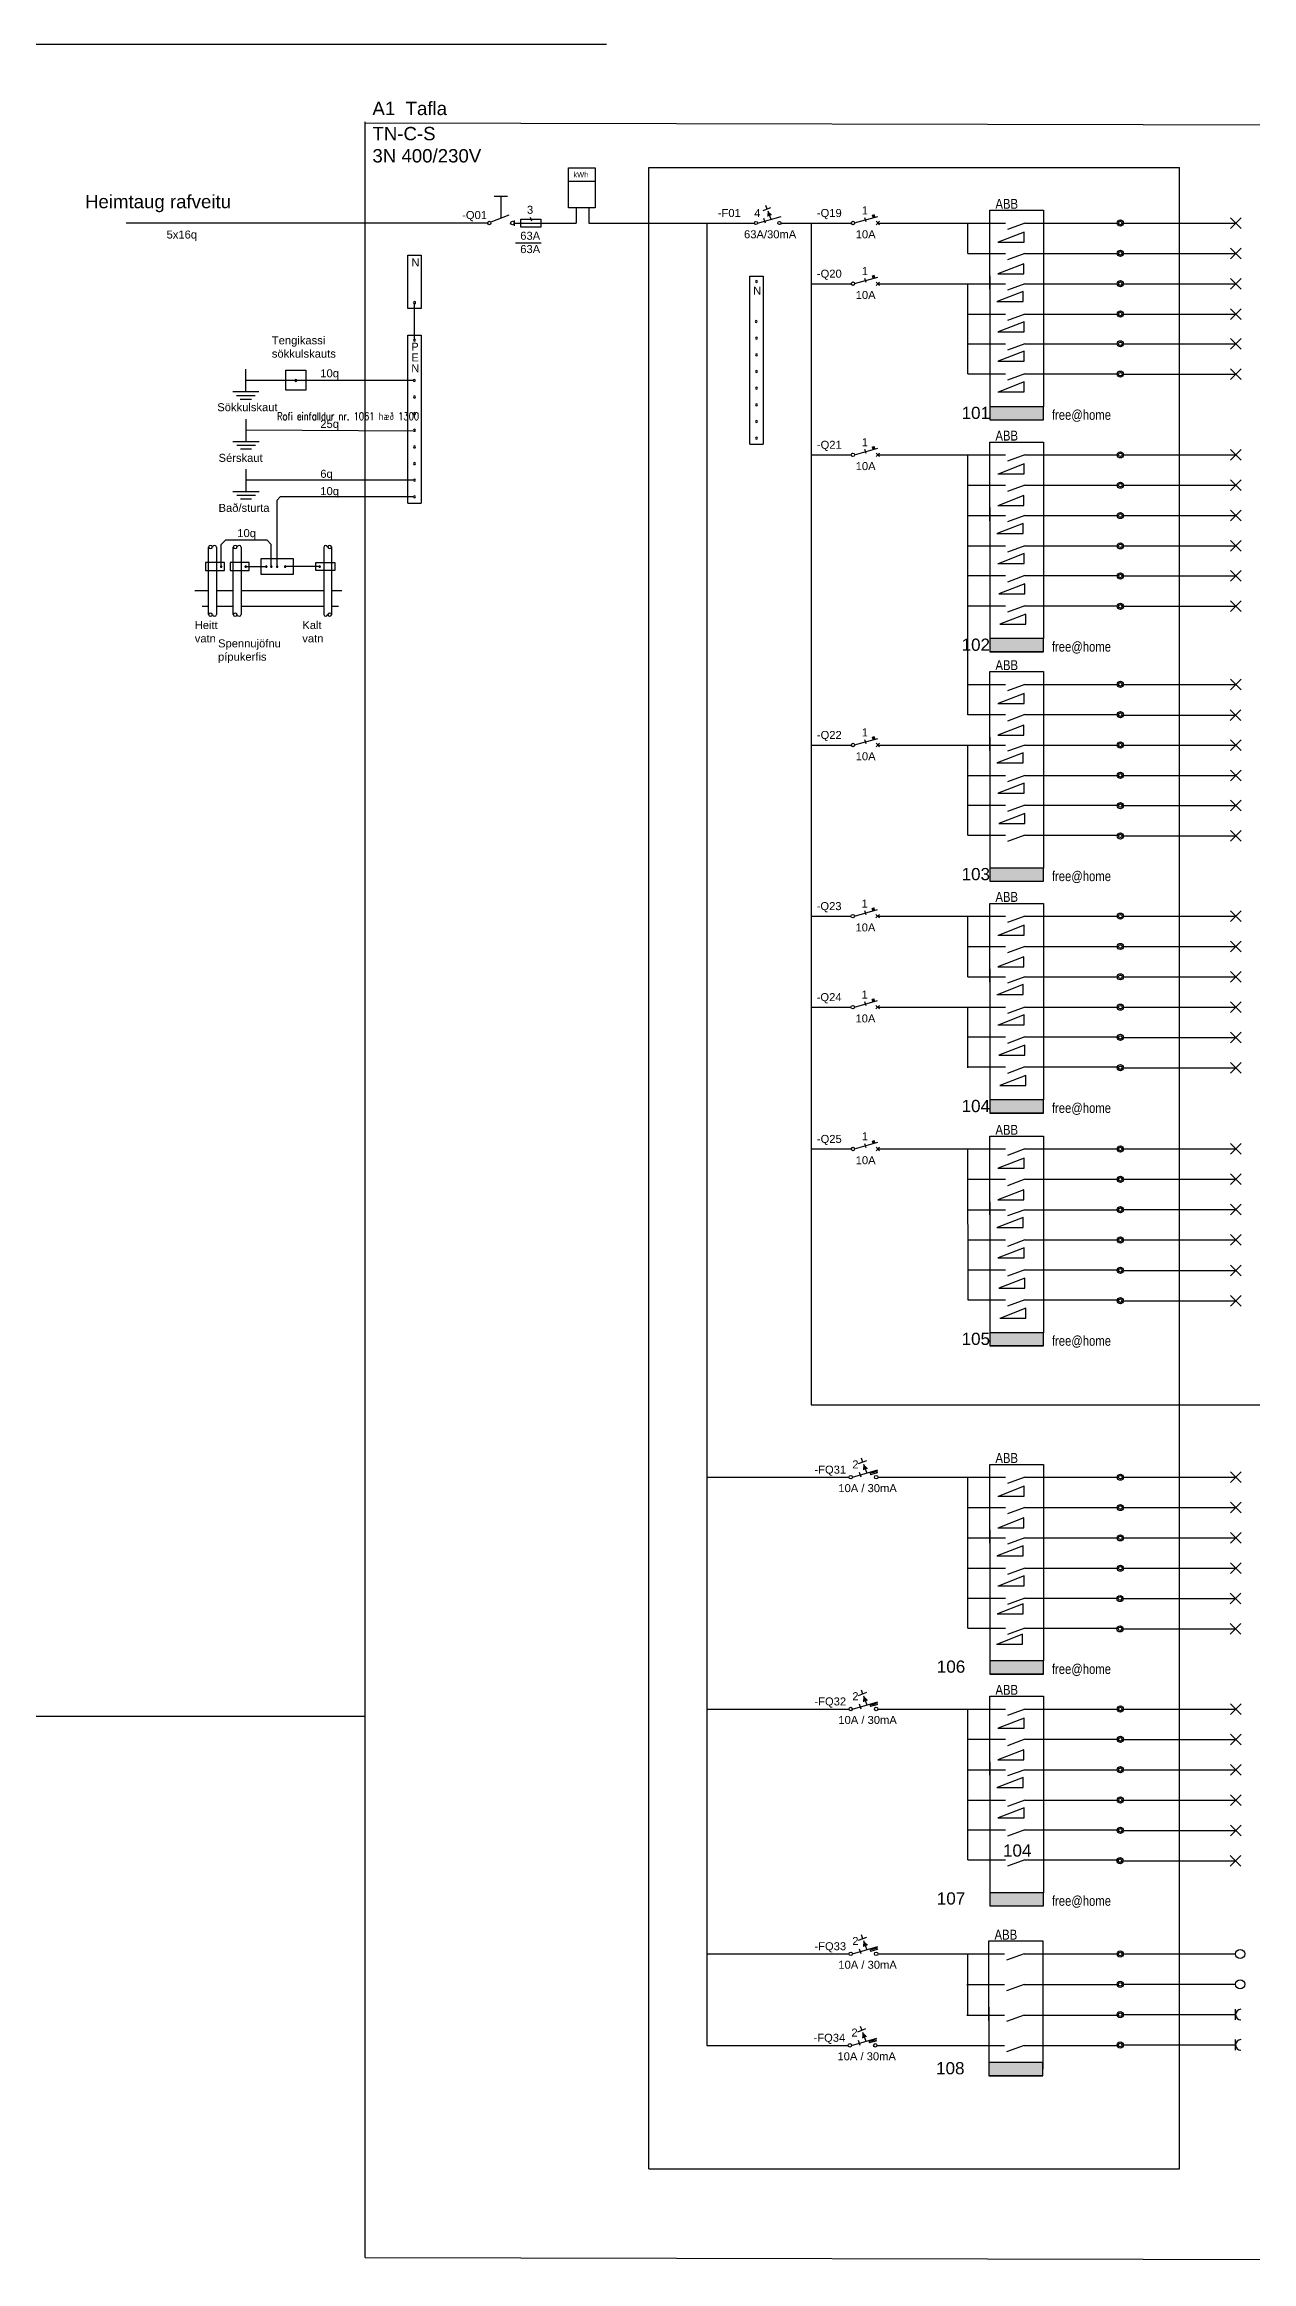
# Model space of a CAD drawing. Header units: millimetres. Extents: x -242231 to 419123, y -2399 to 525285.
# Drawn here: x -13365 to 6424, y 21468 to 57834 of the extents above; entities that cross this region are included whole.
import ezdxf

# ---------------------------------------------------------------- set-up
doc = ezdxf.new("R2010")
doc.units = ezdxf.units.MM
for name, color, linetype in [('R-EIB-te25', 253, 'Continuous'), ('R-KLEMMur', 7, 'Continuous'), ('R-TAKN-LAGSPENNA', 7, 'Continuous')]:
    doc.layers.add(name, color=color, linetype=linetype)
doc.layers.add('R-lagnir', color=7, linetype='Continuous', lineweight=25)
doc.styles.add('Arial', font='arial.ttf')
doc.styles.add('Greinamerkingar', font='ARIALN.TTF')
doc.styles.get("Standard").update_dxf_attribs({"font": 'arial.ttf'})
doc.styles.add('T25-50', font='simplex.shx', dxfattribs={"width": 0.8, "height": 125})

# ---------------------------------------------------------------- blocks, each defined once
blk = doc.blocks.new('4 x acto 16A')
at = {"layer": 'R-KLEMMur'}
blk.add_hatch(color=256, dxfattribs=at).paths.add_polyline_path([(177, -1599), (613, -1599), (613, -1492), (177, -1492)])
for p, q in [((0, 0), (304, 0)), ((0, -246), (304, -246)), ((0, -493), (304, -493)), ((0, -739), (304, -739)), ((0, -981), (304, -981)), ((0, -1225), (304, -1225))]:
    blk.add_line(p, q)
for p, q in [((177, -536), (177, 104)), ((177, 104), (613, 104)), ((461, 0), (321, -52)), ((461, 0), (1223, 0)), ((613, 104), (613, -1492)), ((461, -246), (321, -298)), ((461, -246), (1223, -246)), ((177, -428), (177, -1494)), ((461, -493), (321, -544)), ((461, -493), (1223, -493)), ((461, -739), (321, -791)), ((461, -739), (1223, -739)), ((461, -981), (321, -1033)), ((461, -981), (1223, -981)), ((461, -1225), (321, -1277)), ((461, -1225), (1223, -1225)), ((613, -1600), (177, -1600))]:
    blk.add_line(p, q, dxfattribs=at)
blk.add_lwpolyline([(177, -1599), (613, -1599), (613, -1492), (177, -1492)], close=True, dxfattribs=at)
at = {"layer": 'R-KLEMMur', "color": 1, "style": 'Greinamerkingar'}
for s, p in [('ABB', (223, 116)), ('free@home', (681, -1598))]:
    blk.add_text(s, height=80, dxfattribs=at).set_placement(p)
blk = doc.blocks.new('ABB - Free@home 4ch switch')
at = {"layer": 'R-KLEMMur'}
blk.add_hatch(color=256, dxfattribs=at).paths.add_polyline_path([(46133, 40420), (46569, 40420), (46569, 40527), (46133, 40527)])
for p, q in [((45955, 41404), (46259, 41404)), ((45955, 41158), (46259, 41158)), ((45955, 40911), (46259, 40911)), ((45955, 40665), (46259, 40665))]:
    blk.add_line(p, q)
for p, q in [((46133, 40868), (46133, 41509)), ((46133, 41509), (46569, 41509)), ((46417, 41404), (46276, 41353)), ((46417, 41404), (47178, 41404)), ((46569, 41509), (46569, 40474)), ((46417, 41158), (46276, 41106)), ((46417, 41158), (47178, 41158)), ((46133, 40976), (46133, 40474)), ((46417, 40911), (46276, 40860)), ((46417, 40911), (47178, 40911)), ((46417, 40665), (46276, 40613)), ((46417, 40665), (47178, 40665)), ((46569, 40419), (46133, 40419))]:
    blk.add_line(p, q, dxfattribs=at)
blk.add_lwpolyline([(46133, 40420), (46569, 40420), (46569, 40527), (46133, 40527)], close=True, dxfattribs=at)
at = {"layer": 'R-KLEMMur', "color": 1, "style": 'Greinamerkingar'}
blk.add_text('ABB', height=80, dxfattribs=at).set_placement((46178, 41520))

msp = doc.modelspace()

# ---------------------------------------------------------------- linework, layer by layer
at = {"color": 7, "linetype": 'Continuous', "lineweight": 25, "ltscale": 0.4}
for p, q in [((-8108.752, 21534.047), (-8108.752, 56562.969)), ((-8108.752, 56546.918), (23946.061, 56480.419)), ((-3457.8, 22988.731), (-3457.8, 55813.076)), ((5239.165, 22988.731), (5239.165, 55813.076)), ((-8108.752, 21534.047), (23946.061, 21467.549))]:
    msp.add_line(p, q, dxfattribs=at)
at = {"color": 7, "linetype": 'Continuous', "lineweight": 25}
for p, q in [((-4771.79, 55808.701), (-4334.39, 55808.701)), ((-4771.79, 55152.601), (-4771.79, 55808.701)), ((-4334.39, 55808.701), (-4334.39, 55152.601)), ((-3457.8, 55813.076), (5239.165, 55813.076)), ((-5772.77, 55340.541), (-5991.47, 55340.541)), ((-5882.12, 55340.541), (-5882.12, 54982.57)), ((-4771.79, 55590.001), (-4334.39, 55590.001)), ((-5751.676, 55034.747), (-6047.888, 54916.263)), ((-5663.42, 54946.881), (-5663.42, 54859.401)), ((-5554.07, 54837.531), (-5554.07, 54968.751)), ((-5554.07, 54968.751), (-5226.02, 54968.751)), ((-5402.116, 54998.929), (-5377.974, 54938.573)), ((-5226.02, 54968.751), (-5226.02, 54837.531)), ((-4334.39, 55152.601), (-4771.79, 55152.601)), ((-4647.85, 55152.601), (-4647.85, 54900.041)), ((-4442.536, 55152.601), (-4442.536, 54900.041)), ((-1674.142, 54903.141), (-1289.23, 55012.491)), ((-1581.336, 55110.634), (-1458.476, 55156.723)), ((-1542.278, 54901.158), (-1570.01, 54975.083)), ((-1542.951, 55195.108), (-1519.906, 55133.678)), ((-1508.384, 55102.963), (-1456.607, 54964.941)), ((-83.036, 54904.376), (297.529, 55012.491)), ((108.294, 54923.233), (86.424, 54988.843)), ((325.621, 54931.236), (269.437, 54875.052)), ((325.621, 54875.047), (269.437, 54931.236)), ((6076.242, 54815.612), (6251.202, 54990.572)), ((6076.242, 54990.572), (6251.202, 54815.612)), ((-6911.788, 54900.041), (-12026.27, 54900.041)), ((-6100.648, 54900.041), (-6911.788, 54900.041)), ((-5663.42, 54903.141), (-5646.189, 54903.141)), ((-5646.189, 54903.141), (-4647.85, 54903.141)), ((-5644.42, 54576.779), (-5220.221, 54576.779)), ((-5226.02, 54837.531), (-5554.07, 54837.531)), ((-4442.536, 54903.141), (-2503.569, 54903.141)), ((-2503.569, 54903.141), (-1726.63, 54903.141)), ((-1289.23, 54903.141), (-139.871, 54903.141)), ((297.528, 54903.143), (1774.286, 54903.143)), ((1774.173, 54402.082), (1774.173, 54903.094)), ((4300.53, 54903.094), (6163.72, 54903.094)), ((-7407.283, 54378.803), (-7188.583, 54378.803)), ((-7407.283, 53504.003), (-7407.283, 54378.803)), ((-7188.583, 54378.803), (-7188.583, 53504.003)), ((4300.53, 54405.543), (6163.72, 54405.543)), ((6076.242, 54318.06), (6251.202, 54493.02)), ((6076.242, 54493.02), (6251.202, 54318.06)), ((-1802.357, 54032.053), (-1583.657, 54032.053)), ((-1802.357, 51274.513), (-1802.357, 54032.053)), ((-1583.657, 54032.053), (-1583.657, 51274.513)), ((-796.085, 53907.99), (-139.985, 53907.99)), ((-83.149, 53909.225), (297.415, 54017.34)), ((108.181, 53928.082), (86.311, 53993.692)), ((325.507, 53936.084), (269.323, 53879.9)), ((325.507, 53879.896), (269.323, 53936.084)), ((297.414, 53907.991), (1774.173, 53907.991)), ((1774.173, 52428.847), (1774.173, 53907.991)), ((4300.53, 53907.991), (6163.72, 53907.991)), ((6076.242, 53820.509), (6251.202, 53995.469)), ((6076.242, 53995.469), (6251.202, 53820.509)), ((-7188.583, 53504.003), (-7407.283, 53504.003)), ((6076.242, 53322.957), (6251.202, 53497.917)), ((6076.242, 53497.917), (6251.202, 53322.957)), ((4300.53, 53410.439), (6163.72, 53410.439)), ((-7407.283, 53066.603), (-7188.583, 53066.603)), ((-7407.283, 50309.063), (-7407.283, 53066.603)), ((-7188.583, 53066.603), (-7188.583, 50309.063)), ((4300.53, 52922.876), (6163.72, 52922.876)), ((6076.242, 52835.394), (6251.202, 53010.354)), ((6076.242, 53010.354), (6251.202, 52835.394)), ((-10061.938, 52138.407), (-10061.938, 52505.008)), ((-9407.357, 52487.578), (-9079.307, 52487.578)), ((-9407.357, 52159.528), (-9407.357, 52487.578)), ((-9079.307, 52487.578), (-9079.307, 52159.528)), ((4300.53, 52425.324), (6163.72, 52425.324)), ((6076.242, 52337.842), (6251.202, 52512.802)), ((6076.242, 52512.802), (6251.202, 52337.842)), ((-10276.264, 52138.407), (-9847.612, 52138.407)), ((-10215.028, 52077.171), (-9908.848, 52077.171)), ((-10153.792, 52015.935), (-9970.084, 52015.935)), ((-7316.923, 52321.707), (-10061.938, 52321.707)), ((-9079.307, 52159.528), (-9407.357, 52159.528)), ((-10059.351, 51320.579), (-10059.351, 51687.179)), ((-10273.677, 51320.579), (-9845.025, 51320.579)), ((-7298.031, 51487.477), (-10059.351, 51503.879)), ((-10212.441, 51259.343), (-9906.261, 51259.343)), ((-10151.205, 51198.107), (-9967.497, 51198.107)), ((-1802.357, 51274.513), (-1583.657, 51274.513)), ((-796.085, 51101.205), (-139.985, 51101.205)), ((-83.149, 51102.44), (297.415, 51210.555)), ((108.181, 51121.297), (86.311, 51186.907)), ((325.507, 51129.299), (269.323, 51073.115)), ((325.507, 51073.111), (269.323, 51129.299)), ((297.414, 51101.206), (1774.173, 51101.206)), ((1774.173, 46839.678), (1774.173, 51101.206)), ((4300.53, 51101.206), (6163.72, 51101.206)), ((6076.242, 51013.724), (6251.202, 51188.684)), ((6076.242, 51188.684), (6251.202, 51013.724)), ((-10059.351, 50500.645), (-10059.351, 50867.245)), ((-7314.336, 50683.945), (-10059.351, 50683.945)), ((4300.53, 50603.655), (6163.72, 50603.655)), ((6076.242, 50516.172), (6251.202, 50691.132)), ((6076.242, 50691.132), (6251.202, 50516.172)), ((-10273.677, 50500.645), (-9845.025, 50500.645)), ((-10212.441, 50439.409), (-9906.261, 50439.409)), ((-10151.205, 50378.173), (-9967.497, 50378.173)), ((-9549.137, 50360.634), (-9499.137, 50410.634)), ((-9549.137, 49268.698), (-9549.137, 50360.634)), ((-7314.336, 50410.634), (-9499.137, 50410.634)), ((-7407.283, 50309.063), (-7188.583, 50309.063)), ((6076.242, 50018.621), (6251.202, 50193.581)), ((6076.242, 50193.581), (6251.202, 50018.621)), ((4300.53, 50106.103), (6163.72, 50106.103)), ((-10673.624, 48481.378), (-10673.624, 49588.546)), ((-10542.404, 49588.546), (-10542.404, 48481.378)), ((-10466.729, 49631.967), (-10391.327, 49706.584)), ((-10466.729, 49268.698), (-10466.729, 49631.967)), ((-10391.327, 49706.584), (-9719.212, 49706.584)), ((-10270.685, 48481.378), (-10270.685, 49588.546)), ((-10139.465, 49588.546), (-10139.465, 48481.378)), ((-9644.594, 49631.182), (-9719.212, 49706.584)), ((-9644.594, 49268.698), (-9644.594, 49631.182)), ((-8786.421, 49588.546), (-8786.421, 48481.378)), ((-8655.201, 48481.378), (-8655.201, 49588.546)), ((4300.53, 49608.552), (6163.72, 49608.552)), ((6076.242, 49521.069), (6251.202, 49696.029)), ((6076.242, 49696.029), (6251.202, 49521.069)), ((-10411.184, 49334.308), (-10722.831, 49334.308)), ((-10722.831, 49334.308), (-10722.831, 49203.088)), ((-10722.831, 49203.088), (-10411.184, 49203.088)), ((-10411.184, 49203.088), (-10411.184, 49334.308)), ((-10008.245, 49334.308), (-10319.892, 49334.308)), ((-10319.892, 49334.308), (-10319.892, 49203.088)), ((-10319.892, 49203.088), (-10008.245, 49203.088)), ((-10065.783, 49268.698), (-9727.571, 49268.698)), ((-10008.245, 49203.088), (-10008.245, 49334.308)), ((-9811.577, 49399.918), (-9286.697, 49399.918)), ((-9811.577, 49137.478), (-9811.577, 49399.918)), ((-9286.697, 49137.478), (-9811.577, 49137.478)), ((-8852.031, 49268.698), (-9417.917, 49268.698)), ((-9286.697, 49399.918), (-9286.697, 49137.478)), ((-8917.641, 49334.308), (-8605.993, 49334.308)), ((-8917.641, 49203.088), (-8917.641, 49334.308)), ((-8605.993, 49203.088), (-8917.641, 49203.088)), ((-8605.993, 49334.308), (-8605.993, 49203.088)), ((4300.53, 49114.751), (6163.72, 49114.751)), ((6076.242, 49027.269), (6251.202, 49202.229)), ((6076.242, 49202.229), (6251.202, 49027.269)), ((-10898.84, 48875.038), (-10673.624, 48875.038)), ((-10542.404, 48875.038), (-10270.685, 48875.038)), ((-10139.465, 48875.038), (-8786.421, 48875.038)), ((-8655.201, 48875.038), (-8487.98, 48875.038)), ((-10673.624, 48612.598), (-10775.592, 48612.598)), ((-10270.685, 48612.598), (-10542.404, 48612.598)), ((-8786.421, 48612.598), (-10139.465, 48612.598)), ((-8542.247, 48612.598), (-8655.201, 48612.598)), ((4300.53, 48617.199), (6163.72, 48617.199)), ((6076.242, 48529.717), (6251.202, 48704.677)), ((6076.242, 48704.677), (6251.202, 48529.717)), ((4300.53, 47337.23), (6163.72, 47337.23)), ((6076.242, 47249.748), (6251.202, 47424.708)), ((6076.242, 47424.708), (6251.202, 47249.748)), ((6073.497, 46746.855), (6248.457, 46921.815)), ((6073.497, 46921.815), (6248.457, 46746.855)), ((4297.785, 46834.337), (6160.975, 46834.337)), ((-796.085, 46342.126), (-139.985, 46342.126)), ((-83.149, 46343.361), (297.415, 46451.476)), ((108.181, 46362.217), (86.311, 46427.827)), ((325.507, 46370.22), (269.323, 46314.036)), ((325.507, 46314.032), (269.323, 46370.22)), ((297.414, 46342.127), (1774.173, 46342.127)), ((1774.173, 44862.983), (1774.173, 46342.127)), ((4300.53, 46342.127), (6163.72, 46342.127)), ((6076.242, 46254.645), (6251.202, 46429.605)), ((6076.242, 46429.605), (6251.202, 46254.645)), ((4300.53, 45844.575), (6163.72, 45844.575)), ((6076.242, 45757.093), (6251.202, 45932.053)), ((6076.242, 45932.053), (6251.202, 45757.093)), ((4300.53, 45348.626), (6163.72, 45348.626)), ((6076.242, 45261.144), (6251.202, 45436.104)), ((6076.242, 45436.104), (6251.202, 45261.144)), ((4300.53, 44851.074), (6163.72, 44851.074)), ((6076.242, 44763.592), (6251.202, 44938.552)), ((6076.242, 44938.552), (6251.202, 44763.592)), ((-86.359, 43535.956), (294.205, 43644.071)), ((-799.295, 43534.721), (-143.195, 43534.721)), ((104.971, 43554.812), (83.101, 43620.422)), ((322.297, 43562.815), (266.113, 43506.631)), ((322.297, 43506.627), (266.113, 43562.815)), ((294.204, 43534.722), (1770.963, 43534.722)), ((1774.173, 42540.239), (1770.963, 43534.722)), ((4300.53, 43535.342), (6163.72, 43535.342)), ((6076.242, 43447.86), (6251.202, 43622.82)), ((6076.242, 43622.82), (6251.202, 43447.86)), ((4300.53, 43037.79), (6163.72, 43037.79)), ((6076.242, 42950.308), (6251.202, 43125.268)), ((6076.242, 43125.268), (6251.202, 42950.308)), ((6076.242, 42452.757), (6251.202, 42627.717)), ((6076.242, 42627.717), (6251.202, 42452.757)), ((4300.53, 42540.239), (6163.72, 42540.239)), ((-799.295, 42042.066), (-143.195, 42042.066)), ((-86.359, 42043.301), (294.205, 42151.416)), ((104.971, 42062.158), (83.101, 42127.768)), ((322.297, 42070.16), (266.113, 42013.976)), ((322.297, 42013.972), (266.113, 42070.16)), ((294.204, 42042.067), (1770.963, 42042.067)), ((1774.173, 41047.584), (1770.963, 42042.067)), ((4300.53, 42042.687), (6163.72, 42042.687)), ((6076.242, 41955.205), (6251.202, 42130.165)), ((6076.242, 42130.165), (6251.202, 41955.205)), ((4300.53, 41546.593), (6163.72, 41546.593)), ((6076.242, 41459.11), (6251.202, 41634.07)), ((6076.242, 41634.07), (6251.202, 41459.11)), ((6076.242, 40961.559), (6251.202, 41136.519)), ((6076.242, 41136.519), (6251.202, 40961.559)), ((4300.53, 41049.041), (6163.72, 41049.041)), ((-796.085, 39716.688), (-139.985, 39716.688)), ((-83.149, 39717.923), (297.415, 39826.038)), ((108.181, 39736.78), (86.311, 39802.39)), ((325.507, 39744.783), (269.323, 39688.599)), ((325.507, 39688.594), (269.323, 39744.783)), ((297.414, 39716.69), (1774.173, 39716.69)), ((1777.383, 37242.443), (1774.173, 39716.69)), ((4300.53, 39716.69), (6163.72, 39716.69)), ((6076.242, 39629.207), (6251.202, 39804.167)), ((6076.242, 39804.167), (6251.202, 39629.207)), ((6076.242, 39131.656), (6251.202, 39306.616)), ((6076.242, 39306.616), (6251.202, 39131.656)), ((4300.53, 39219.138), (6163.72, 39219.138)), ((4300.53, 38721.586), (6163.72, 38721.586)), ((6076.242, 38634.104), (6251.202, 38809.064)), ((6076.242, 38809.064), (6251.202, 38634.104)), ((4300.53, 38224.035), (6163.72, 38224.035)), ((6076.242, 38136.552), (6251.202, 38311.512)), ((6076.242, 38311.512), (6251.202, 38136.552)), ((4300.53, 37725.952), (6163.72, 37725.952)), ((6076.242, 37638.469), (6251.202, 37813.429)), ((6076.242, 37813.429), (6251.202, 37638.469)), ((4300.53, 37228.4), (6163.72, 37228.4)), ((6076.242, 37140.918), (6251.202, 37315.878)), ((6076.242, 37315.878), (6251.202, 37140.918)), ((-795.971, 35523.002), (13361.745, 35523.002)), ((297.527, 34333.459), (1774.286, 34333.459)), ((1774.173, 31859.164), (1774.173, 34333.411)), ((4300.53, 34333.411), (6163.72, 34333.411)), ((6076.242, 34245.928), (6251.202, 34420.888)), ((6076.242, 34420.888), (6251.202, 34245.928)), ((4300.53, 33835.859), (6163.72, 33835.859)), ((6076.242, 33748.377), (6251.202, 33923.337)), ((6076.242, 33923.337), (6251.202, 33748.377)), ((4300.53, 33338.308), (6163.72, 33338.308)), ((6076.242, 33250.825), (6251.202, 33425.785)), ((6076.242, 33425.785), (6251.202, 33250.825)), ((4300.53, 32840.756), (6163.72, 32840.756)), ((6076.242, 32753.274), (6251.202, 32928.234)), ((6076.242, 32928.234), (6251.202, 32753.274)), ((6071.08, 32255.722), (6246.04, 32430.682)), ((6071.08, 32430.682), (6246.04, 32255.722)), ((4295.367, 32343.204), (6158.558, 32343.204)), ((4295.367, 31845.653), (6158.558, 31845.653)), ((6071.08, 31758.17), (6246.04, 31933.13)), ((6071.08, 31933.13), (6246.04, 31758.17)), ((6076.242, 30444.04), (6251.202, 30619)), ((6076.242, 30619), (6251.202, 30444.04)), ((297.527, 30531.571), (1774.286, 30531.571)), ((1774.173, 28057.276), (1774.173, 30531.523)), ((4300.53, 30531.523), (6163.72, 30531.523)), ((4300.53, 30033.971), (6163.72, 30033.971)), ((6076.242, 29946.489), (6251.202, 30121.449)), ((6076.242, 30121.449), (6251.202, 29946.489)), ((4300.53, 29536.42), (6163.72, 29536.42)), ((6076.242, 29448.937), (6251.202, 29623.897)), ((6076.242, 29623.897), (6251.202, 29448.937)), ((6076.242, 28951.386), (6251.202, 29126.346)), ((6076.242, 29126.346), (6251.202, 28951.386)), ((4300.53, 29038.868), (6163.72, 29038.868)), ((4300.53, 28541.316), (6163.72, 28541.316)), ((6076.242, 28453.834), (6251.202, 28628.794)), ((6076.242, 28628.794), (6251.202, 28453.834)), ((4295.367, 28043.765), (6158.558, 28043.765)), ((6071.08, 27956.282), (6246.04, 28131.242)), ((6071.08, 28131.242), (6246.04, 27956.282)), ((293.474, 26513.943), (1770.233, 26513.943)), ((1771.632, 25512.994), (1771.632, 26513.943)), ((4297.988, 26513.943), (6161.179, 26513.943)), ((4297.988, 26016.391), (6161.179, 26016.391)), ((4297.988, 25518.84), (6161.179, 25518.84)), ((278.967, 25012.52), (1755.726, 25012.52)), ((4297.988, 25021.288), (6161.179, 25021.288)), ((-3457.8, 22988.731), (5239.165, 22988.731))]:
    msp.add_line(p, q, dxfattribs=at)
for p, q in [((2265.212, 54589.979), (2693.117, 54589.979)), ((2693.117, 54754.005), (2267.577, 54588.358)), ((2693.117, 54589.979), (2693.117, 54754.005)), ((2689.381, 54235.159), (2263.841, 54069.512)), ((2689.381, 54071.133), (2689.381, 54235.159)), ((2261.476, 54071.133), (2689.381, 54071.133)), ((2250.266, 53615.743), (2678.17, 53615.743)), ((2678.17, 53779.77), (2252.63, 53614.122)), ((2678.17, 53615.743), (2678.17, 53779.77)), ((2265.212, 53119.294), (2693.117, 53119.294)), ((2693.117, 53283.32), (2267.577, 53117.673)), ((2693.117, 53119.294), (2693.117, 53283.32)), ((2693.117, 52804.04), (2267.577, 52638.393)), ((2693.117, 52640.014), (2693.117, 52804.04)), ((2265.212, 52640.014), (2693.117, 52640.014)), ((2265.212, 52132.95), (2693.117, 52132.95)), ((2693.117, 52296.976), (2267.577, 52131.329)), ((2693.117, 52132.95), (2693.117, 52296.976)), ((2693.117, 50952.117), (2267.577, 50786.47)), ((2693.117, 50788.091), (2693.117, 50952.117)), ((2265.212, 50788.091), (2693.117, 50788.091)), ((2261.476, 50269.245), (2689.381, 50269.245)), ((2689.381, 50433.271), (2263.841, 50267.624)), ((2689.381, 50269.245), (2689.381, 50433.271)), ((2678.17, 49977.882), (2252.63, 49812.234)), ((2678.17, 49813.855), (2678.17, 49977.882)), ((2250.266, 49813.855), (2678.17, 49813.855)), ((2693.117, 49481.432), (2267.577, 49315.785)), ((2693.117, 49317.406), (2693.117, 49481.432)), ((2265.212, 49317.406), (2693.117, 49317.406)), ((2280.159, 48820.956), (2708.063, 48820.956)), ((2708.063, 48984.983), (2282.523, 48819.335)), ((2708.063, 48820.956), (2708.063, 48984.983)), ((2723.009, 48488.533), (2297.47, 48322.886)), ((2723.009, 48324.507), (2723.009, 48488.533)), ((2295.105, 48324.507), (2723.009, 48324.507)), ((2265.212, 47024.114), (2693.117, 47024.114)), ((2693.117, 47188.141), (2267.577, 47022.494)), ((2693.117, 47024.114), (2693.117, 47188.141)), ((2689.381, 46669.295), (2263.841, 46503.648)), ((2689.381, 46505.269), (2689.381, 46669.295)), ((2678.17, 46213.905), (2252.63, 46048.258)), ((2261.476, 46505.269), (2689.381, 46505.269)), ((2678.17, 46049.879), (2678.17, 46213.905)), ((2250.266, 46049.879), (2678.17, 46049.879)), ((2265.212, 45553.43), (2693.117, 45553.43)), ((2693.117, 45717.456), (2267.577, 45551.809)), ((2693.117, 45553.43), (2693.117, 45717.456)), ((2708.063, 45221.006), (2282.523, 45055.359)), ((2708.063, 45056.98), (2708.063, 45221.006)), ((2280.159, 45056.98), (2708.063, 45056.98)), ((2693.117, 43386.253), (2267.577, 43220.606)), ((2693.117, 43222.226), (2693.117, 43386.253)), ((2265.212, 43222.226), (2693.117, 43222.226)), ((2261.476, 42703.381), (2689.381, 42703.381)), ((2689.381, 42867.407), (2263.841, 42701.76)), ((2689.381, 42703.381), (2689.381, 42867.407)), ((2250.266, 42247.991), (2678.17, 42247.991)), ((2678.17, 42412.017), (2252.63, 42246.37)), ((2678.17, 42247.991), (2678.17, 42412.017)), ((2693.117, 41915.568), (2267.577, 41749.921)), ((2693.117, 41751.542), (2693.117, 41915.568)), ((2265.212, 41751.542), (2693.117, 41751.542)), ((2280.159, 41255.092), (2708.063, 41255.092)), ((2708.063, 41419.119), (2282.523, 41253.471)), ((2708.063, 41255.092), (2708.063, 41419.119)), ((2295.105, 40758.643), (2723.009, 40758.643)), ((2723.009, 40922.669), (2297.47, 40757.022)), ((2723.009, 40758.643), (2723.009, 40922.669)), ((2265.212, 39403.574), (2693.117, 39403.574)), ((2693.117, 39567.6), (2267.577, 39401.953)), ((2693.117, 39403.574), (2693.117, 39567.6)), ((2689.381, 39048.755), (2263.841, 38883.107)), ((2689.381, 38884.728), (2689.381, 39048.755)), ((2678.17, 38593.365), (2252.63, 38427.718)), ((2261.476, 38884.728), (2689.381, 38884.728)), ((2678.17, 38429.339), (2678.17, 38593.365)), ((2250.266, 38429.339), (2678.17, 38429.339)), ((2265.212, 37932.889), (2693.117, 37932.889)), ((2693.117, 38096.915), (2267.577, 37931.268)), ((2693.117, 37932.889), (2693.117, 38096.915)), ((2708.063, 37600.466), (2282.523, 37434.819)), ((2708.063, 37436.44), (2708.063, 37600.466)), ((2280.159, 37436.44), (2708.063, 37436.44)), ((2723.009, 37104.017), (2297.47, 36938.369)), ((2723.009, 36939.99), (2723.009, 37104.017)), ((2295.105, 36939.99), (2723.009, 36939.99)), ((2265.212, 34020.295), (2693.117, 34020.295)), ((2693.117, 34184.322), (2267.577, 34018.674)), ((2693.117, 34020.295), (2693.117, 34184.322)), ((2261.476, 33501.449), (2689.381, 33501.449)), ((2689.381, 33665.476), (2263.841, 33499.828)), ((2689.381, 33501.449), (2689.381, 33665.476)), ((2678.17, 33210.086), (2252.63, 33044.439)), ((2678.17, 33046.06), (2678.17, 33210.086)), ((2250.266, 33046.06), (2678.17, 33046.06)), ((2265.212, 32549.61), (2693.117, 32549.61)), ((2693.117, 32713.637), (2267.577, 32547.989)), ((2693.117, 32549.61), (2693.117, 32713.637)), ((2254.001, 32094.221), (2681.906, 32094.221)), ((2681.906, 32258.247), (2256.366, 32092.6)), ((2681.906, 32094.221), (2681.906, 32258.247)), ((2670.695, 31757.149), (2245.155, 31591.502)), ((2670.695, 31593.123), (2670.695, 31757.149)), ((2242.791, 31593.123), (2670.695, 31593.123)), ((2265.212, 30218.407), (2693.117, 30218.407)), ((2693.117, 30382.434), (2267.577, 30216.786)), ((2693.117, 30218.407), (2693.117, 30382.434)), ((2689.381, 29863.588), (2263.841, 29697.94)), ((2689.381, 29699.561), (2689.381, 29863.588)), ((2261.476, 29699.561), (2689.381, 29699.561)), ((2250.266, 29244.172), (2678.17, 29244.172)), ((2678.17, 29408.198), (2252.63, 29242.551)), ((2678.17, 29244.172), (2678.17, 29408.198)), ((2265.212, 28747.722), (2693.117, 28747.722)), ((2693.117, 28911.749), (2267.577, 28746.101)), ((2693.117, 28747.722), (2693.117, 28911.749))]:
    msp.add_line(p, q)
at = {"linetype": 'Continuous'}
for p, q in [((-18.079, 34557.644), (114.665, 34607.441)), ((23.394, 34648.914), (48.293, 34582.543)), ((60.742, 34549.357), (116.684, 34400.23)), ((-2503.569, 34333.459), (-175.061, 34333.459)), ((-795.971, 34333.458), (-175.061, 34333.459)), ((-118.351, 34333.459), (297.527, 34451.606)), ((24.121, 34331.316), (-5.842, 34411.188)), ((-118.351, 30531.571), (297.527, 30649.718)), ((-18.079, 30755.756), (114.665, 30805.553)), ((24.121, 30529.428), (-5.842, 30609.3)), ((23.394, 30847.026), (48.293, 30780.655)), ((60.742, 30747.469), (116.684, 30598.342)), ((-2503.569, 30531.571), (-175.061, 30531.571)), ((-795.971, 30531.57), (-175.061, 30531.571)), ((-118.351, 26516.505), (297.527, 26634.652)), ((-18.079, 26740.69), (114.665, 26790.487)), ((24.121, 26514.362), (-5.842, 26594.235)), ((23.394, 26831.961), (48.293, 26765.589)), ((60.742, 26732.403), (116.684, 26583.277)), ((-2503.569, 26516.505), (-175.061, 26516.505)), ((-795.971, 26516.504), (-175.061, 26516.505)), ((6161.179, 25431.36), (6161.179, 25606.32)), ((-132.858, 25015.082), (283.02, 25133.229)), ((-32.586, 25239.267), (100.157, 25289.064)), ((8.887, 25330.537), (33.786, 25264.165)), ((46.235, 25230.979), (102.177, 25081.853)), ((6161.179, 24933.808), (6161.179, 25108.768)), ((-2503.569, 25015.082), (-189.569, 25015.082)), ((-810.479, 25015.081), (-189.569, 25015.082)), ((9.614, 25012.939), (-20.349, 25092.811))]:
    msp.add_line(p, q, dxfattribs=at)
at = {"linetype": 'Continuous', "ltscale": 800}
for p, q in [((165.425, 34414.077), (177.24, 34373.907)), ((284.677, 34404.429), (177.24, 34373.907)), ((263.446, 34420.161), (188.494, 34398.868)), ((272.863, 34444.599), (284.677, 34404.429)), ((165.425, 30612.189), (177.24, 30572.019)), ((284.677, 30602.541), (177.24, 30572.019)), ((263.446, 30618.273), (188.494, 30596.98)), ((272.863, 30642.711), (284.677, 30602.541)), ((165.425, 26597.124), (177.24, 26556.953)), ((284.677, 26587.475), (177.24, 26556.953)), ((263.446, 26603.207), (188.494, 26581.914)), ((272.863, 26627.645), (284.677, 26587.475)), ((150.918, 25095.7), (162.733, 25055.53)), ((248.938, 25101.783), (173.987, 25080.49)), ((258.355, 25126.222), (270.17, 25086.052)), ((270.17, 25086.052), (162.733, 25055.53))]:
    msp.add_line(p, q, dxfattribs=at)
at = {"color": 7, "linetype": 'Continuous', "lineweight": 25}
for centre, radius in [((-6072.728, 54903.141), 28.092), ((-5693.272, 54903.141), 29.853), ((-1700.386, 54903.141), 26.244), ((-1315.474, 54903.141), 26.244), ((-111.44, 54903.141), 28.431), ((4272.099, 54903.094), 50.556), ((4272.099, 54903.094), 28.431), ((4272.099, 54405.543), 50.556), ((4272.099, 54405.543), 28.431), ((-111.554, 53907.99), 28.431), ((4272.099, 53907.991), 50.556), ((4272.099, 53907.991), 28.431), ((4272.099, 53410.439), 50.556), ((4272.099, 53410.439), 28.431), ((4272.099, 52922.876), 50.556), ((4272.099, 52922.876), 28.431), ((4272.099, 52425.324), 50.556), ((4272.099, 52425.324), 28.431), ((-111.554, 51101.205), 28.431), ((4272.099, 51101.206), 50.556), ((4272.099, 51101.206), 28.431), ((4272.099, 50603.655), 50.556), ((4272.099, 50603.655), 28.431), ((4272.099, 50106.103), 50.556), ((4272.099, 50106.103), 28.431), ((4272.099, 49608.552), 50.556), ((4272.099, 49608.552), 28.431), ((4272.099, 49114.751), 50.556), ((4272.099, 49114.751), 28.431), ((4272.099, 48617.199), 50.556), ((4272.099, 48617.199), 28.431), ((4272.099, 47337.23), 50.556), ((4272.099, 47337.23), 28.431), ((4272.099, 46839.678), 50.556), ((4272.099, 46839.678), 28.431), ((-111.554, 46342.126), 28.431), ((4272.099, 46342.127), 50.556), ((4272.099, 46342.127), 28.431), ((4272.099, 45844.575), 50.556), ((4272.099, 45844.575), 28.431), ((4272.099, 45348.626), 50.556), ((4272.099, 45348.626), 28.431), ((4272.099, 44851.074), 50.556), ((4272.099, 44851.074), 28.431), ((-114.764, 43534.721), 28.431), ((4272.099, 43535.342), 50.556), ((4272.099, 43535.342), 28.431), ((4272.099, 43037.79), 50.556), ((4272.099, 43037.79), 28.431), ((4272.099, 42540.239), 50.556), ((4272.099, 42540.239), 28.431), ((-114.764, 42042.066), 28.431), ((4272.099, 42042.687), 50.556), ((4272.099, 42042.687), 28.431), ((4272.099, 41546.593), 50.556), ((4272.099, 41546.593), 28.431), ((4272.099, 41049.041), 50.556), ((4272.099, 41049.041), 28.431), ((-111.554, 39716.688), 28.431), ((4272.099, 39716.69), 50.556), ((4272.099, 39716.69), 28.431), ((4272.099, 39219.138), 50.556), ((4272.099, 39219.138), 28.431), ((4272.099, 38721.586), 50.556), ((4272.099, 38721.586), 28.431), ((4272.099, 38224.035), 50.556), ((4272.099, 38224.035), 28.431), ((4272.099, 37725.952), 50.556), ((4272.099, 37725.952), 28.431), ((4272.099, 37228.4), 50.556), ((4272.099, 37228.4), 28.431), ((4272.099, 34333.411), 50.556), ((4272.099, 34333.411), 28.431), ((4272.099, 33835.859), 50.556), ((4272.099, 33835.859), 28.431), ((4272.099, 33338.308), 50.556), ((4272.099, 33338.308), 28.431), ((4272.099, 32840.756), 50.556), ((4272.099, 32840.756), 28.431), ((4266.936, 32343.204), 50.556), ((4266.936, 32343.204), 28.431), ((4266.936, 31845.653), 50.556), ((4266.936, 31845.653), 28.431), ((4272.099, 30531.523), 50.556), ((4272.099, 30531.523), 28.431), ((4272.099, 30033.971), 50.556), ((4272.099, 30033.971), 28.431), ((4272.099, 29536.42), 50.556), ((4272.099, 29536.42), 28.431), ((4272.099, 29038.868), 50.556), ((4272.099, 29038.868), 28.431), ((4272.099, 28541.316), 50.556), ((4272.099, 28541.316), 28.431), ((4266.936, 28043.765), 50.556), ((4266.936, 28043.765), 28.431), ((4269.557, 26513.943), 50.556), ((4269.557, 26513.943), 28.431), ((4269.557, 26016.391), 50.556), ((4269.557, 26016.391), 28.431), ((4269.557, 25518.84), 50.556), ((4269.557, 25518.84), 28.431), ((4269.557, 25021.288), 50.556), ((4269.557, 25021.288), 28.431)]:
    msp.add_circle(centre, radius, dxfattribs=at)
at = {"linetype": 'Continuous'}
for centre in [(-146.706, 34333.459), (269.172, 34333.459), (-146.706, 30531.571), (269.172, 30531.571), (-146.706, 26516.505), (269.172, 26516.505), (-161.213, 25015.082), (254.665, 25015.082)]:
    msp.add_circle(centre, 28.355, dxfattribs=at)
at = {"color": 7, "linetype": 'Continuous', "lineweight": 25}
for centre, radius, start, end in [((-1693.394, 53945.733), 16.402, 0, 180), ((-1693.394, 53945.733), 16.402, 180, 0), ((-7295.219, 53597.435), 16.402, 0, 180), ((-7295.219, 53597.435), 16.402, 180, 0), ((-1695.594, 53287.157), 16.402, 0, 180), ((-1695.594, 53287.157), 16.402, 180, 0), ((-7298.32, 52980.283), 16.402, 0, 180), ((-7298.32, 52980.283), 16.402, 180, 0), ((-1693.007, 53016.079), 16.402, 0, 180), ((-1693.007, 53016.079), 16.402, 180, 0), ((-1693.007, 52742.64), 16.402, 0, 180), ((-1693.007, 52742.64), 16.402, 180, 0), ((-1693.007, 52469.329), 16.402, 0, 180), ((-1693.007, 52469.329), 16.402, 180, 0), ((-9243.016, 52321.707), 16.402, 0, 180), ((-9243.016, 52321.707), 16.402, 180, 0), ((-7300.52, 52321.707), 16.402, 0, 180), ((-7300.52, 52321.707), 16.402, 180, 0), ((-7297.933, 52050.629), 16.402, 0, 180), ((-7297.933, 52050.629), 16.402, 180, 0), ((-1693.007, 52196.018), 16.402, 0, 180), ((-1693.007, 52196.018), 16.402, 180, 0), ((-7297.933, 51777.19), 16.402, 0, 180), ((-7297.933, 51777.19), 16.402, 180, 0), ((-1693.007, 51922.706), 16.402, 0, 180), ((-1693.007, 51922.706), 16.402, 180, 0), ((-1693.007, 51649.395), 16.402, 0, 180), ((-1693.007, 51649.395), 16.402, 180, 0), ((-7297.933, 51503.879), 16.402, 0, 180), ((-7297.933, 51503.879), 16.402, 180, 0), ((-1693.007, 51376.083), 16.402, 0, 180), ((-1693.007, 51376.083), 16.402, 180, 0), ((-7297.933, 51230.568), 16.402, 0, 180), ((-7297.933, 51230.568), 16.402, 180, 0), ((-7297.933, 50957.256), 16.402, 0, 180), ((-7297.933, 50957.256), 16.402, 180, 0), ((-7297.933, 50683.945), 16.402, 0, 180), ((-7297.933, 50683.945), 16.402, 180, 0), ((-7297.933, 50410.634), 16.402, 0, 180), ((-7297.933, 50410.634), 16.402, 180, 0), ((-10640.819, 49579.148), 34.125, 15.9865694, 164.0134306), ((-10640.819, 49597.945), 34.125, 195.9865694, 344.0134306), ((-10575.209, 49579.148), 34.125, 15.9865694, 164.0134306), ((-10237.88, 49579.148), 34.125, 15.9865694, 164.0134306), ((-10237.88, 49597.945), 34.125, 195.9865694, 344.0134306), ((-10172.27, 49579.148), 34.125, 15.9865694, 164.0134306), ((-8753.616, 49579.148), 34.125, 15.9865694, 164.0134306), ((-8688.006, 49579.148), 34.125, 15.9865694, 164.0134306), ((-8688.006, 49597.945), 34.125, 195.9865694, 344.0134306), ((-10466.729, 49268.698), 12.302, 0, 180), ((-10466.729, 49268.698), 12.302, 180, 0), ((-10065.783, 49268.698), 12.302, 0, 180), ((-10065.783, 49268.698), 12.302, 180, 0), ((-9727.571, 49268.698), 12.302, 0, 180), ((-9727.571, 49268.698), 12.302, 180, 0), ((-9644.594, 49268.698), 12.302, 0, 180), ((-9644.594, 49268.698), 12.302, 180, 0), ((-9549.137, 49268.698), 12.302, 0, 180), ((-9549.137, 49268.698), 12.302, 180, 0), ((-9417.917, 49268.698), 12.302, 0, 180), ((-9417.917, 49268.698), 12.302, 180, 0), ((-8852.031, 49268.698), 12.302, 0, 180), ((-8852.031, 49268.698), 12.302, 180, 0), ((-10640.819, 48471.979), 34.125, 15.9865694, 164.0134306), ((-10640.819, 48490.776), 34.125, 195.9865694, 344.0134306), ((-10575.209, 48490.776), 34.125, 195.9865694, 344.0134306), ((-10237.88, 48471.979), 34.125, 15.9865694, 164.0134306), ((-10237.88, 48490.776), 34.125, 195.9865694, 344.0134306), ((-10172.27, 48490.776), 34.125, 195.9865694, 344.0134306), ((-8753.616, 48490.776), 34.125, 195.9865694, 344.0134306), ((-8688.006, 48471.979), 34.125, 15.9865694, 164.0134306), ((-8688.006, 48490.776), 34.125, 195.9865694, 344.0134306)]:
    msp.add_arc(centre, radius, start, end, dxfattribs=at)
at = {"linetype": 'Continuous'}
for centre in [(6248.659, 25518.84), (6248.659, 25021.288)]:
    msp.add_arc(centre, 87.48, 90, 270, dxfattribs=at)
at = {"color": 7, "linetype": 'Continuous', "lineweight": 25}
for points in [[(-1507.371, 55104.261), (-1516.138, 55006.628), (-1506.601, 55102.209), (-1437.002, 55036.315)], [(243.102, 55049.707), (195.164, 55035.199), (257.604, 55001.766), (209.667, 54987.263)], [(242.988, 54054.555), (195.051, 54040.048), (257.491, 54006.614), (209.554, 53992.111)], [(242.988, 51247.77), (195.051, 51233.263), (257.491, 51199.829), (209.554, 51185.326)], [(242.988, 46488.691), (195.051, 46474.184), (257.491, 46440.75), (209.554, 46426.247)], [(239.778, 43681.286), (191.841, 43666.779), (254.281, 43633.345), (206.344, 43618.842)], [(239.778, 42188.631), (191.841, 42174.124), (254.281, 42140.69), (206.344, 42126.187)], [(242.988, 39863.254), (195.051, 39848.746), (257.491, 39815.312), (209.554, 39800.81)]]:
    msp.add_solid(points, dxfattribs=at)
at = {"linetype": 'Continuous'}
for points in [[(61.837, 34550.758), (52.364, 34445.271), (62.669, 34548.541), (137.867, 34477.346)], [(61.837, 30748.87), (52.364, 30643.383), (62.669, 30746.653), (137.867, 30675.458)], [(61.837, 26733.805), (52.364, 26628.318), (62.669, 26731.588), (137.867, 26660.392)], [(47.33, 25232.381), (37.857, 25126.894), (48.161, 25230.164), (123.359, 25158.969)]]:
    msp.add_solid(points, dxfattribs=at)
at = {"layer": 'R-lagnir', "color": 7, "true_color": 0xffffff}
for p, q in [((-4152.075, 57833.968), (-129572.327, 57833.968)), ((-8108.752, 30408.531), (-129572.327, 30408.531))]:
    msp.add_line(p, q, dxfattribs=at)
at = {"layer": 'R-lagnir', "linetype": 'Continuous', "lineweight": 25}
for p, q in [((-2503.569, 54903.141), (-2503.569, 25015.082)), ((-795.971, 54903.141), (-795.971, 35523.002)), ((-7298.32, 52980.283), (-7295.219, 53581.033))]:
    msp.add_line(p, q, dxfattribs=at)
at = {"layer": 'R-TAKN-LAGSPENNA', "color": 7, "linetype": 'Continuous', "lineweight": 25}
for centre in [(6236.179, 26513.943), (6236.179, 26016.391)]:
    msp.add_circle(centre, 75, dxfattribs=at)

# ---------------------------------------------------------------- block references
at = {"layer": 'R-KLEMMur', "xscale": 2.019550332038311, "yscale": 2.019550332038311, "zscale": 2.019550332038311}
for p in [(1774.173, 54903.094), (1774.173, 51101.206), (1774.173, 47337.23), (1774.173, 43535.342), (1774.173, 39716.69), (1774.173, 34333.411), (1774.173, 30531.523)]:
    msp.add_blockref('4 x acto 16A', p, dxfattribs=at)
at = {"layer": 'R-lagnir', "color": 7, "true_color": 0xffffff, "xscale": 2.031414344167288, "yscale": 2.031414344167288, "zscale": 2.031414344167288}
msp.add_blockref('ABB - Free@home 4ch switch', (-91597.419, -57595.18), dxfattribs=at)

# ---------------------------------------------------------------- texts
at = {"color": 7, "linetype": 'Continuous', "lineweight": 25, "attachment_point": 1}
for s, width, gutter_width, heights, insert, char_height in [('A1  Tafla', 4312.30413, 550, [0], (-7987.408, 56892.309), 218.7), ('TN-C-S\\P3N 400/230V', 4312.30413, 550, [0], (-7987.408, 56480.033), 218.7), ('Heimtaug rafveitu', 4312.30413, 550, [0], (-12698.775, 55364.475), 218.7), ('-Q01', 10.82243, 550, [0], (-6516.597, 55099.793), 131.22), ('3', 7.94444, 550, [0], (-5454.005, 55186.204), 131.22), ('-F01', 131.22, 550, [0], (-2326.079, 55133.685), 131.22), ('4', 10.82243, 550, [0], (-1728.993, 55132.138), 131.22), ('-Q19', 10.82243, 550, [0], (-702.145, 55133.685), 131.22), ('1', 7.94444, 550, [0], (34.535, 55176.117), 131.22), ('5x16q', 10.82243, 550, [0], (-11361.725, 54780), 131.22), ('63A\\P63A', 10.17948, 550, [0], (-5564.263, 54760.126), 131.22), ('63A/30mA', 7.94444, 550, [0], (-1896.058, 54784.312), 131.22), ('10A', 7.94444, 550, [0], (-65.749, 54784.312), 131.22), ('{\\fArial|b0|i0|c0|p34;N}', 4.39298, 550, [0], (-7348.177, 54322.715), 131.22), ('N', 4.87519, 550, [0], (-1745.863, 53858.493), 131.22), ('-Q20', 10.82243, 550, [0], (-702.259, 54138.534), 131.22), ('1', 7.94444, 550, [0], (34.422, 54180.966), 131.22), ('10A', 7.94444, 550, [0], (-65.862, 53789.16), 131.22), ('{\\fArial|b0|i0|c0|p34;Tengikassi\\Psökkulskauts}', 40.98408, 550, [0], (-9636.256, 53045.615), 131.22), ('{\\fArial|b0|i0|c0|p34;P}', 4.07151, 550, [0], (-7350.789, 52940.06), 131.22), ('{\\fArial|b0|i0|c0|p34;E}', 4.87519, 550, [0], (-7350.789, 52763.595), 131.22), ('10q', 10.82243, 550, [0], (-8841.56, 52504.339), 131.22), ('N', 4.87519, 550, [0], (-7350.789, 52587.13), 131.22), ('{\\fArial|b0|i0|c0|p34;Sökkulskaut}', 40.98408, 550, [0], (-10530.509, 51948.571), 131.22), ('25q', 10.82243, 550, [0], (-8841.56, 51674.983), 131.22), ('101', 867.7794, 12.5, [0.423], (1669.779, 51889.322), 200), ('-Q21', 131.22, 550, [0], (-702.259, 51331.749), 131.22), ('1', 7.94444, 550, [0], (34.422, 51374.181), 131.22), ('Sérskaut', 1087.99912, 550, [0], (-10509.322, 51117.644), 131.22), ('10A', 7.94444, 550, [0], (-65.862, 50982.375), 131.22), ('6q', 10.82243, 550, [0], (-8841.56, 50855.658), 131.22), ('10q', 10.82243, 550, [0], (-8841.56, 50572.147), 131.22), ('{\\fArial|b0|i0|c0|p34;Bað/sturta}', 40.98408, 550, [0], (-10509.322, 50297.71), 131.22), ('10q', 10.82243, 550, [0], (-10202.303, 49883.404), 131.22), ('{\\fArial|b0|i0|c0|p34;Heitt vatn}', 40.98408, 550, [0], (-10899.677, 48374.997), 131.22), ('{\\fArial|b0|i0|c0|p34;Kalt vatn}', 40.98408, 550, [0], (-9136.743, 48374.997), 131.22), ('{\\fArial|b0|i0|c0|p34;Spennujöfnu pípukerfis}', 48.13494, 550, [0], (-10517.843, 48074.665), 131.22), ('102', 867.7794, 12.5, [0.423], (1669.779, 48087.434), 200), ('-Q22', 131.22, 550, [0], (-702.259, 46572.669), 131.22), ('1', 7.94444, 550, [0], (34.422, 46615.101), 131.22), ('10A', 7.94444, 550, [0], (-65.862, 46223.296), 131.22), ('103', 867.7794, 12.5, [0.423], (1669.779, 44325.239), 200), ('-Q23', 131.22, 550, [0], (-705.469, 43765.265), 131.22), ('1', 7.94444, 550, [0], (31.212, 43807.696), 131.22), ('10A', 7.94444, 550, [0], (-69.072, 43415.891), 131.22), ('-Q24', 131.22, 550, [0], (-705.469, 42272.61), 131.22), ('1', 7.94444, 550, [0], (31.212, 42315.042), 131.22), ('10A', 7.94444, 550, [0], (-69.072, 41923.236), 131.22), ('104', 867.7794, 12.5, [0.423], (1669.779, 40521.57), 200), ('-Q25', 131.22, 550, [0], (-702.259, 39947.232), 131.22), ('1', 7.94444, 550, [0], (34.422, 39989.664), 131.22), ('10A', 7.94444, 550, [0], (-65.862, 39597.859), 131.22), ('105', 867.7794, 12.5, [0.423], (1669.779, 36702.917), 200), ('106', 867.7794, 12.5, [0.423], (1264.083, 31326.866), 200), ('104', 867.7794, 12.5, [0.423], (2348.493, 28310.388), 200), ('107', 867.7794, 12.5, [0.423], (1264.083, 27524.978), 200), ('108', 867.7794, 12.5, [0.423], (1251.722, 24740.182), 200)]:
    msp.add_mtext_dynamic_manual_height_columns(s, width=width, gutter_width=gutter_width, heights=heights, dxfattribs=dict(at, insert=insert, char_height=char_height))
at = {"color": 7, "linetype": 'Continuous', "lineweight": 25, "insert": (-4692.962, 55739.675), "char_height": 87.48, "attachment_point": 1, "style": 'Arial'}
msp.add_mtext_dynamic_manual_height_columns('{\\fArial|b0|i0|c0|p34;kWh}', width=8.97306, gutter_width=550, heights=[0], dxfattribs=at)
at = {"linetype": 'Continuous', "char_height": 131.22, "attachment_point": 1, "style": 'Arial'}
for s, width, insert in [('2', 207.22606, (-121.24, 34608.879)), ('-FQ31', 16.19581, (-742.299, 34523.304)), ('10A / 30mA', 1499.74414, (-349.984, 34219.606)), ('-FQ32', 16.19581, (-742.299, 30721.416)), ('2', 207.22606, (-121.24, 30806.991)), ('10A / 30mA', 1499.74414, (-349.984, 30417.718)), ('-FQ33', 131.22, (-742.299, 26706.35)), ('2', 207.22606, (-121.24, 26791.925)), ('10A / 30mA', 1499.74414, (-349.984, 26402.652)), ('-FQ34', 131.22, (-756.807, 25204.927)), ('2', 207.22606, (-135.747, 25290.501)), ('10A / 30mA', 1499.74414, (-364.491, 24901.228))]:
    msp.add_mtext_dynamic_manual_height_columns(s, width=width, gutter_width=550, heights=[0], dxfattribs=dict(at, insert=insert))
at = {"layer": 'R-EIB-te25', "style": 'T25-50', "width": 0.8}
msp.add_text('Rofi einfalldur nr. 1061 hæð 1300', height=125, dxfattribs=at).set_placement((-9550.823, 51672.03))

doc.saveas('drawing.dxf')
